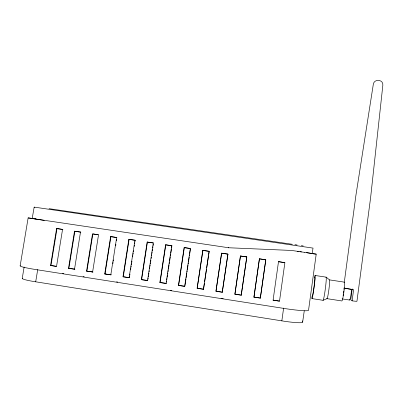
<?xml version="1.0" encoding="UTF-8"?>
<svg xmlns="http://www.w3.org/2000/svg" width="403" height="403" viewBox="0 0 403 403"><rect width="100%" height="100%" fill="white"/><g stroke="black" fill="none" stroke-linecap="round" stroke-linejoin="round"><path stroke-width="0.6" d="M279.506 301.142L273.093 300.144L279.506 301.142L284.886 262.63L278.503 261.678L284.886 262.65M352.212 288.891L350.761 299.827L352.126 300.834A7.561 0.408 9.1 0 0 356.957 301.172L370.599 197.757L382.84 85.255C383.535 79.396 374.286 78.535 373.344 84.116L355.854 195.727L344.318 282.13L329.533 279.894L326.148 277.143L315.116 275.481M352.126 300.834L353.602 289.671A7.551 0.292 8.9 0 1 343.971 287.994M22.361 278.216A20.462 1.814 7.2 0 0 33.071 281.39L284.745 321.317A20.865 1.995 9.1 0 0 302.608 322.345L304.275 310.768M304.472 252.343L316.209 254.122L308.542 310.229A24.971 1.944 8.9 0 1 283.757 308.396L36.149 269.607A24.492 1.768 7.4 0 1 20.311 265.663M273.093 300.144L278.503 261.678M281.838 320.874L283.626 308.028M260.313 298.155L265.784 259.774L260.353 298.069L253.94 297.162L259.396 258.842L265.204 259.688M241.231 295.187L246.797 256.938L241.231 295.187L234.899 294.2L240.41 256.001L246.797 256.938M253.94 297.162L259.441 258.827M222.265 292.235L227.922 254.117L222.265 292.235L215.968 291.253L221.539 253.18L227.922 254.117M234.899 294.2L240.49 255.996M215.968 291.253L221.655 253.18M204.477 283.017L203.56 289.233L197.153 288.326L202.78 250.379L209.157 251.311L208.699 254.419M197.153 288.326L202.926 250.379M203.414 289.299L209.157 251.311M204.664 281.773L206.497 269.34M206.679 268.096L208.512 255.663M178.448 285.415L184.851 286.321L178.448 285.415L184.131 247.588L190.503 248.52M178.64 285.354L184.312 247.598M184.67 286.382L190.332 248.515L184.131 247.588M184.947 285.702L185.964 278.886M186.151 277.647L186.801 273.31M186.982 272.07L187.168 270.831M187.355 269.592L188.005 265.25M188.186 264.01L188.372 262.771M188.559 261.532L189.209 257.195M189.39 255.955L189.576 254.716M189.763 253.477L190.412 249.14M159.855 282.523L166.258 283.425L159.855 282.523L165.588 244.817L171.96 245.749L165.588 244.817M160.082 282.468L165.804 244.828M166.041 283.485L171.759 245.739M166.444 282.191L166.63 280.956M166.817 279.722L167.003 278.483M167.19 277.249L167.472 275.395M167.658 274.161L167.844 272.927M168.031 271.693L168.217 270.453M168.409 269.219L169.064 264.897M169.25 263.663L169.436 262.429M169.623 261.189L170.278 256.867M170.464 255.633L170.65 254.399M170.837 253.16L171.492 248.837M171.678 247.603L171.869 246.369M141.372 279.647L147.765 280.548L141.372 279.647L147.16 242.062L153.528 242.994M141.629 279.596L147.407 242.077M147.518 280.604L153.291 242.979L147.16 242.062M147.956 279.319L148.143 278.085M148.334 276.856L148.521 275.622M148.712 274.393L148.898 273.163M149.09 271.929L149.276 270.7M149.563 268.851L149.75 267.622M149.936 266.388L150.128 265.159M150.314 263.925L150.505 262.696M150.692 261.466L150.883 260.232M151.165 258.383L151.357 257.154M151.543 255.925L151.735 254.691M151.921 253.462L152.112 252.228M152.299 250.998L152.581 249.15M152.772 247.921L152.959 246.686M153.15 245.457L153.336 244.228M135.201 240.253L134.929 240.233L129.106 277.738L122.996 276.785L128.834 239.327L135.201 240.253L135.01 241.483M122.996 276.785L123.283 276.74L129.116 239.347M129.58 276.463L129.388 277.687L123.283 276.74M129.771 275.234L129.957 274.01M130.627 269.713L130.819 268.484M131.005 267.254L131.197 266.03M131.388 264.801L131.579 263.577M131.771 262.348L131.962 261.119M132.627 256.822L132.819 255.598M133.01 254.369L133.197 253.144M133.388 251.915L133.579 250.686M134.244 246.389L134.436 245.165M134.627 243.936L134.819 242.712M110.805 274.891L116.679 237.508L116.981 237.533L110.618 236.601L104.725 273.944L111.117 274.846L104.725 273.944M112.875 263.653L113.072 262.408M113.263 261.164L113.46 259.92M115.706 245.618L115.903 244.374M116.492 240.641L116.684 239.397M92.604 272.055L98.534 234.793L92.509 233.896L86.564 271.118L92.952 272.02L86.564 271.118M105.047 273.904L110.931 236.626M74.515 269.244L80.494 232.098L80.857 232.133L74.505 231.201L68.51 268.307L74.887 269.209L68.51 268.307M86.917 271.083L92.851 233.926L98.261 234.732M68.893 268.277L74.877 231.236M56.601 228.526L62.556 229.418L56.531 266.443L50.556 265.512L56.601 228.526L62.949 229.453M50.556 265.512L50.974 265.486L57.004 228.566M22.236 278.443L24.135 266.998M35.696 281.823L37.721 269.521M20.15 265.879L28.134 217.907L33.479 218.562M298.396 251.442L291.641 250.454L228.415 247.749L228.753 247.769L32.19 218.497L34.159 207.152L35.036 207.233L313.035 248.107L312.124 253.517L306.542 252.661M221.015 298.568L221.393 298.28M311.962 298.593L323.01 300.3L326.999 298.663L341.809 300.945A9.501 0.851 -82.6 0 0 344.021 290.865A9.501 0.851 -82.6 0 0 344.071 282.342M32.19 218.497L32.714 218.542M313.126 253.814L316.209 254.122M34.729 218.723L35.973 218.884M49 208.668L292.346 244.304M297.233 251.281L301.525 251.905M294.885 244.676L297.132 245.014M299.832 251.663L304.527 252.364M44.259 220.406L28.134 217.907M74.505 231.201L80.494 232.098M110.618 236.601L116.679 237.508M128.834 239.327L134.929 240.233M202.78 250.379L209.021 251.311M221.539 253.18L227.816 254.122M240.41 256.001L246.727 256.948M259.396 258.842L265.748 259.789M301.328 245.644L303.202 245.936M342.082 298.885L349.512 300.028M50.974 265.486L56.339 266.323M197.314 288.261L203.56 289.233M216.094 291.183L222.38 292.16M234.989 294.119L241.311 295.107M253.996 297.076L260.353 298.069M62.541 273.405L63.78 273.602M83.018 276.614L84.257 276.806M116.527 281.858L117.767 282.055M170.509 290.311L171.754 290.508M222.008 298.376L223.242 298.573M34.668 207.278L34.159 207.152M302.411 320.869L302.724 322.083M314.431 277.894A11.677 0.554 -82.3 0 1 315.025 279.022A11.677 0.554 -82.3 0 1 312.98 294.482A11.677 0.554 -82.3 0 1 311.947 296.663M325.916 277.425A11.697 0.741 -82.5 0 1 325.453 287.848A11.697 0.741 -82.5 0 1 323.01 300.3M329.533 279.894A9.481 0.65 -82.5 0 1 328.692 291.021A9.481 0.65 -82.5 0 1 326.898 298.18M343.986 289.399A7.425 0.665 -82.6 0 0 344.097 288.195L351.587 289.334A7.435 0.746 -82.7 0 1 350.449 297.515A7.435 0.746 -82.7 0 1 349.366 299.646M343.809 290.986A7.425 0.665 -82.6 0 1 343.552 292.926M343.411 293.868A7.425 0.665 -82.6 0 1 343.109 295.616M314.678 277.848A9.506 0.453 -82.3 0 1 314.098 286.296A9.506 0.453 -82.3 0 1 312.254 296.442"/></g></svg>
